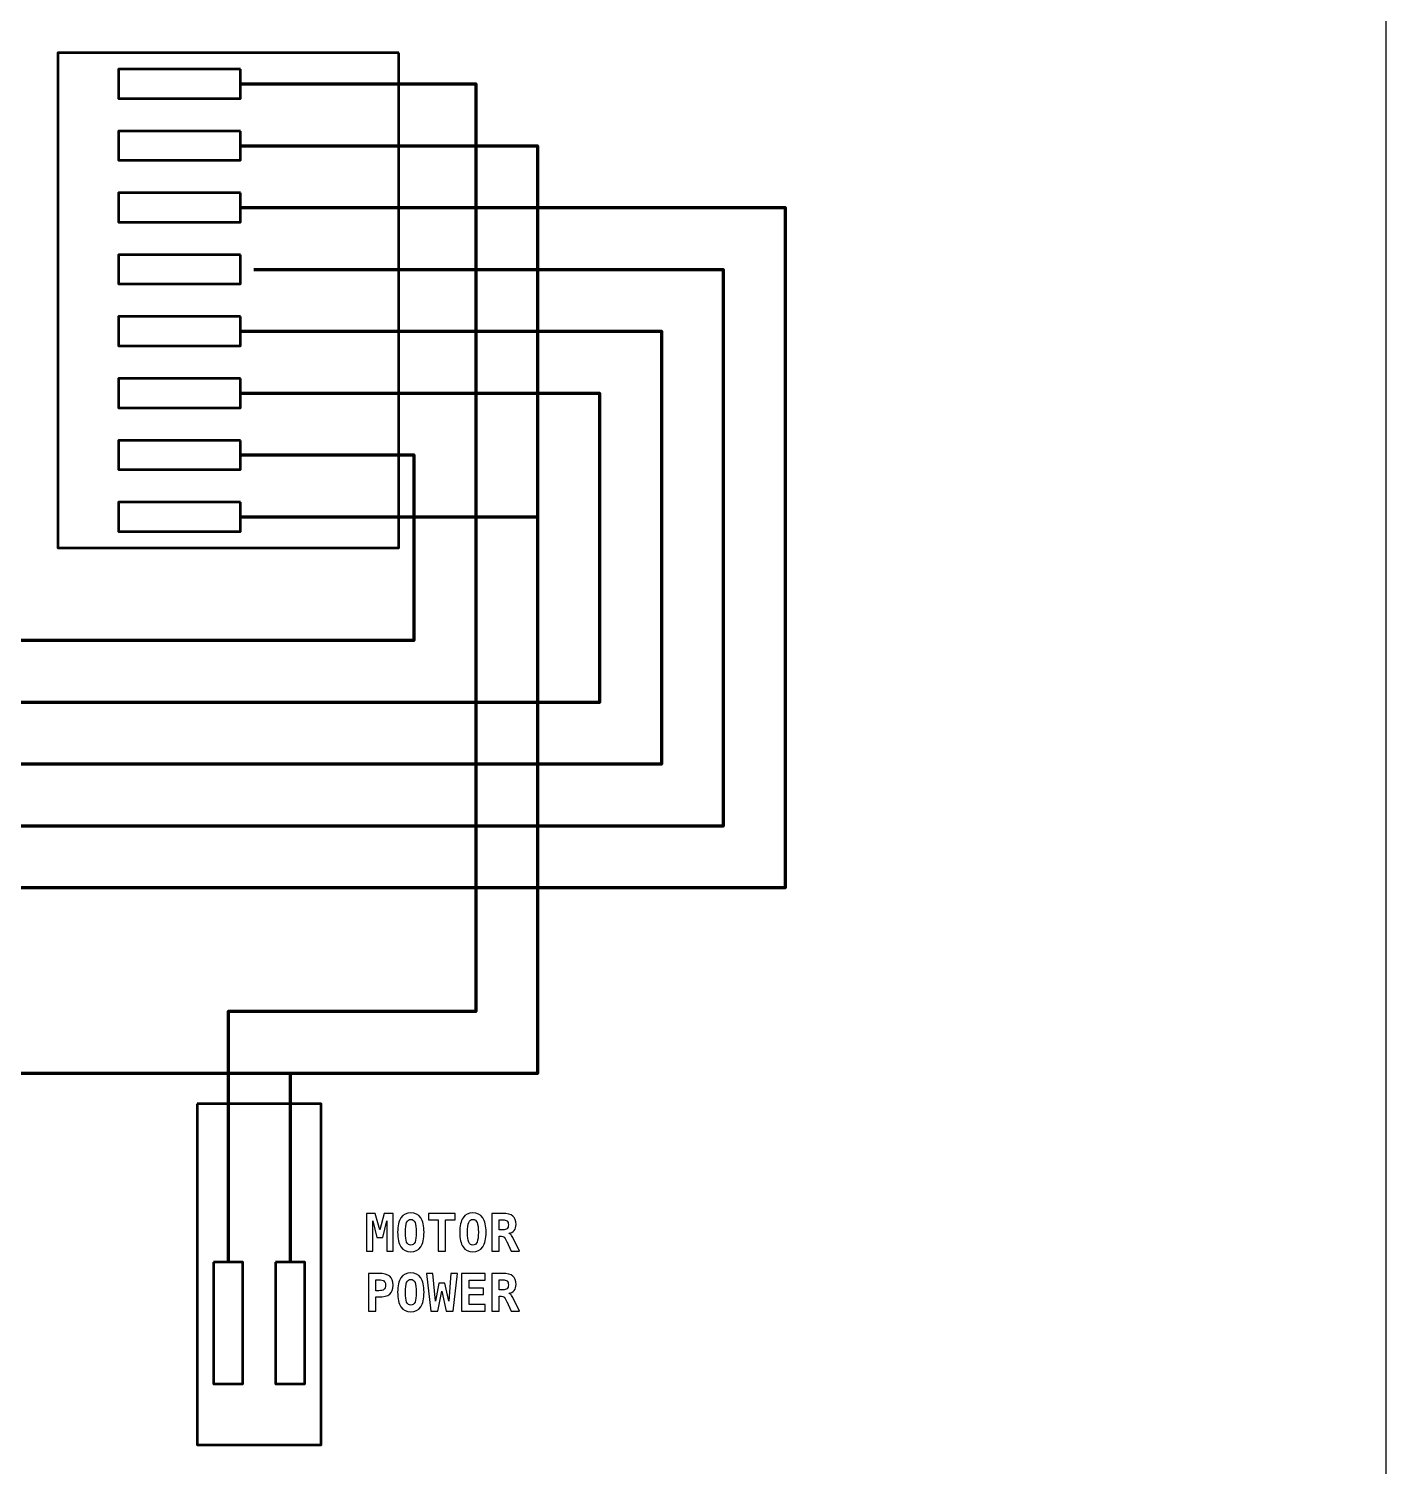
# Model space of a CAD drawing. Header units: centimetres. Extents: x -7.5 to 7.5, y -7.5 to 7.5.
# Drawn here: x 1.93 to 7.5, y -2.41 to 3.49 of the extents above; entities that cross this region are included whole.
import ezdxf

# ---------------------------------------------------------------- set-up
doc = ezdxf.new("R2010")
doc.units = ezdxf.units.CM
doc.header["$MEASUREMENT"] = 0
doc.layers.add('Layer 1', color=7, linetype='Continuous')

msp = doc.modelspace()

# ---------------------------------------------------------------- linework, layer by layer
at = {"layer": 'Layer 1', "color": 7}
msp.add_lwpolyline([(-7.5, -7.5), (7.5, -7.5), (7.5, 7.5), (-7.5, 7.5), (-7.5, -7.5)], close=True, dxfattribs=at)
at = {"layer": 'Layer 1', "lineweight": 53}
for points in [[(3.446, 3.39159), (3.446, 3.39159), (3.446, 1.35959), (3.446, 1.35959), (3.446, 1.35959), (3.446, 1.35959), (2.046, 1.35959), (2.046, 1.35959), (2.046, 1.35959), (2.046, 1.35959), (2.046, 3.39159), (2.046, 3.39159), (2.046, 3.39159), (2.046, 3.39159), (3.446, 3.39159), (3.446, 3.39159)], [(2.796, 3.32459), (2.796, 3.32459), (2.796, 3.20459), (2.796, 3.20459), (2.796, 3.20459), (2.796, 3.20459), (2.296, 3.20459), (2.296, 3.20459), (2.296, 3.20459), (2.296, 3.20459), (2.296, 3.32459), (2.296, 3.32459), (2.296, 3.32459), (2.296, 3.32459), (2.796, 3.32459), (2.796, 3.32459)], [(2.796, 3.07059), (2.796, 3.07059), (2.796, 2.95059), (2.796, 2.95059), (2.796, 2.95059), (2.796, 2.95059), (2.296, 2.95059), (2.296, 2.95059), (2.296, 2.95059), (2.296, 2.95059), (2.296, 3.07059), (2.296, 3.07059), (2.296, 3.07059), (2.296, 3.07059), (2.796, 3.07059), (2.796, 3.07059)], [(2.796, 2.81659), (2.796, 2.81659), (2.796, 2.69659), (2.796, 2.69659), (2.796, 2.69659), (2.796, 2.69659), (2.296, 2.69659), (2.296, 2.69659), (2.296, 2.69659), (2.296, 2.69659), (2.296, 2.81659), (2.296, 2.81659), (2.296, 2.81659), (2.296, 2.81659), (2.796, 2.81659), (2.796, 2.81659)], [(2.796, 2.56259), (2.796, 2.56259), (2.796, 2.44259), (2.796, 2.44259), (2.796, 2.44259), (2.796, 2.44259), (2.296, 2.44259), (2.296, 2.44259), (2.296, 2.44259), (2.296, 2.44259), (2.296, 2.56259), (2.296, 2.56259), (2.296, 2.56259), (2.296, 2.56259), (2.796, 2.56259), (2.796, 2.56259)], [(2.796, 2.30859), (2.796, 2.30859), (2.796, 2.18859), (2.796, 2.18859), (2.796, 2.18859), (2.796, 2.18859), (2.296, 2.18859), (2.296, 2.18859), (2.296, 2.18859), (2.296, 2.18859), (2.296, 2.30859), (2.296, 2.30859), (2.296, 2.30859), (2.296, 2.30859), (2.796, 2.30859), (2.796, 2.30859)], [(2.796, 2.05459), (2.796, 2.05459), (2.796, 1.93459), (2.796, 1.93459), (2.796, 1.93459), (2.796, 1.93459), (2.296, 1.93459), (2.296, 1.93459), (2.296, 1.93459), (2.296, 1.93459), (2.296, 2.05459), (2.296, 2.05459), (2.296, 2.05459), (2.296, 2.05459), (2.796, 2.05459), (2.796, 2.05459)], [(2.796, 1.80059), (2.796, 1.80059), (2.796, 1.68059), (2.796, 1.68059), (2.796, 1.68059), (2.796, 1.68059), (2.296, 1.68059), (2.296, 1.68059), (2.296, 1.68059), (2.296, 1.68059), (2.296, 1.80059), (2.296, 1.80059), (2.296, 1.80059), (2.296, 1.80059), (2.796, 1.80059), (2.796, 1.80059)], [(2.796, 1.54659), (2.796, 1.54659), (2.796, 1.42659), (2.796, 1.42659), (2.796, 1.42659), (2.796, 1.42659), (2.296, 1.42659), (2.296, 1.42659), (2.296, 1.42659), (2.296, 1.42659), (2.296, 1.54659), (2.296, 1.54659), (2.296, 1.54659), (2.296, 1.54659), (2.796, 1.54659), (2.796, 1.54659)], [(2.619, -0.92441), (2.619, -0.92441), (3.127, -0.92441), (3.127, -0.92441), (3.127, -0.92441), (3.127, -0.92441), (3.127, -2.32441), (3.127, -2.32441), (3.127, -2.32441), (3.127, -2.32441), (2.619, -2.32441), (2.619, -2.32441), (2.619, -2.32441), (2.619, -2.32441), (2.619, -0.92441), (2.619, -0.92441)], [(2.686, -1.57441), (2.686, -1.57441), (2.806, -1.57441), (2.806, -1.57441), (2.806, -1.57441), (2.806, -1.57441), (2.806, -2.07441), (2.806, -2.07441), (2.806, -2.07441), (2.806, -2.07441), (2.686, -2.07441), (2.686, -2.07441), (2.686, -2.07441), (2.686, -2.07441), (2.686, -1.57441), (2.686, -1.57441)], [(2.94, -1.57441), (2.94, -1.57441), (3.06, -1.57441), (3.06, -1.57441), (3.06, -1.57441), (3.06, -1.57441), (3.06, -2.07441), (3.06, -2.07441), (3.06, -2.07441), (3.06, -2.07441), (2.94, -2.07441), (2.94, -2.07441), (2.94, -2.07441), (2.94, -2.07441), (2.94, -1.57441), (2.94, -1.57441)]]:
    msp.add_open_spline(points, degree=3, knots=[0, 0, 0, 0, 0.25, 0.25, 0.25, 0.25, 0.5, 0.5, 0.5, 0.5, 0.75, 0.75, 0.75, 0.75, 1, 1, 1, 1], dxfattribs=at)
at = {"layer": 'Layer 1', "color": 1, "lineweight": 70}
for points in [[(2.796, 3.26459), (2.796, 3.26459), (3.762, 3.2646), (3.762, 3.2646), (3.762, 3.2646), (3.762, 3.2646), (3.762, -0.54541), (3.762, -0.54541), (3.762, -0.54541), (3.762, -0.54541), (2.746, -0.54541), (2.746, -0.54541), (2.746, -0.54541), (2.746, -0.54541), (2.746, -1.57441), (2.746, -1.57441)], [(2.796, 1.74059), (2.796, 1.74059), (3.508, 1.74059), (3.508, 1.74059), (3.508, 1.74059), (3.508, 1.74059), (3.508, 0.97859), (3.508, 0.97859), (3.508, 0.97859), (3.508, 0.97859), (0.873, 0.97859), (0.873, 0.97859), (0.873, 0.97859), (0.873, 0.97859), (0.873, -1.57441), (0.873, -1.57441)]]:
    msp.add_open_spline(points, degree=3, knots=[0, 0, 0, 0, 0.25, 0.25, 0.25, 0.25, 0.5, 0.5, 0.5, 0.5, 0.75, 0.75, 0.75, 0.75, 1, 1, 1, 1], dxfattribs=at)
at = {"layer": 'Layer 1', "lineweight": 70}
for points, knots in [([(2.796, 3.01059), (2.796, 3.01059), (4.016, 3.01059), (4.016, 3.01059), (4.016, 3.01059), (4.016, 3.01059), (4.016, -0.79941), (4.016, -0.79941), (4.016, -0.79941), (4.016, -0.79941), (3, -0.79941), (3, -0.79941), (3, -0.79941), (3, -0.79941), (3, -1.57441), (3, -1.57441)], [0, 0, 0, 0, 0.25, 0.25, 0.25, 0.25, 0.5, 0.5, 0.5, 0.5, 0.75, 0.75, 0.75, 0.75, 1, 1, 1, 1]), ([(3, -0.79941), (3, -0.79941), (1.127, -0.79941), (1.127, -0.79941), (1.127, -0.79941), (1.127, -0.79941), (1.127, -1.57441), (1.127, -1.57441)], [0, 0, 0, 0, 0.5, 0.5, 0.5, 0.5, 1, 1, 1, 1])]:
    msp.add_open_spline(points, degree=3, knots=knots, dxfattribs=at)
at = {"layer": 'Layer 1', "color": 5, "lineweight": 70}
msp.add_open_spline([(2.796, 2.75659), (2.796, 2.75659), (5.032, 2.75659), (5.032, 2.75659), (5.032, 2.75659), (5.032, 2.75659), (5.032, -0.03741), (5.032, -0.03741), (5.032, -0.03741), (5.032, -0.03741), (-2.746, -0.03741), (-2.746, -0.03741), (-2.746, -0.03741), (-2.746, -0.03741), (-2.746, -1.57441), (-2.746, -1.57441)], degree=3, knots=[0, 0, 0, 0, 0.25, 0.25, 0.25, 0.25, 0.5, 0.5, 0.5, 0.5, 0.75, 0.75, 0.75, 0.75, 1, 1, 1, 1], dxfattribs=at)
at = {"layer": 'Layer 1', "color": 3, "lineweight": 70}
msp.add_open_spline([(2.85081, 2.50259), (2.85081, 2.50259), (4.778, 2.5026), (4.778, 2.5026), (4.778, 2.5026), (4.778, 2.5026), (4.778, 0.21659), (4.778, 0.21659), (4.778, 0.21659), (4.778, 0.21659), (-3, 0.21659), (-3, 0.21659), (-3, 0.21659), (-3, 0.21659), (-3, -1.57441), (-3, -1.57441)], degree=3, knots=[0, 0, 0, 0, 0.25, 0.25, 0.25, 0.25, 0.5, 0.5, 0.5, 0.5, 0.75, 0.75, 0.75, 0.75, 1, 1, 1, 1], dxfattribs=at)
at = {"layer": 'Layer 1', "color": 2, "lineweight": 70}
msp.add_open_spline([(2.796, 2.24859), (2.796, 2.24859), (4.524, 2.24859), (4.524, 2.24859), (4.524, 2.24859), (4.524, 2.24859), (4.524, 0.47059), (4.524, 0.47059), (4.524, 0.47059), (4.524, 0.47059), (-3.254, 0.47059), (-3.254, 0.47059), (-3.254, 0.47059), (-3.254, 0.47059), (-3.254, -1.57441), (-3.254, -1.57441)], degree=3, knots=[0, 0, 0, 0, 0.25, 0.25, 0.25, 0.25, 0.5, 0.5, 0.5, 0.5, 0.75, 0.75, 0.75, 0.75, 1, 1, 1, 1], dxfattribs=at)
at = {"layer": 'Layer 1', "color": 30, "lineweight": 70}
msp.add_open_spline([(2.796, 1.99459), (2.796, 1.99459), (4.27, 1.99459), (4.27, 1.99459), (4.27, 1.99459), (4.27, 1.99459), (4.27, 0.72459), (4.27, 0.72459), (4.27, 0.72459), (4.27, 0.72459), (-3.508, 0.72459), (-3.508, 0.72459), (-3.508, 0.72459), (-3.508, 0.72459), (-3.508, -1.57441), (-3.508, -1.57441)], degree=3, knots=[0, 0, 0, 0, 0.25, 0.25, 0.25, 0.25, 0.5, 0.5, 0.5, 0.5, 0.75, 0.75, 0.75, 0.75, 1, 1, 1, 1], dxfattribs=at)
at = {"layer": 'Layer 1', "lineweight": 70}
msp.add_open_spline([(2.796, 1.48659), (2.796, 1.48659), (4.016, 1.4866), (4.016, 1.4866)], degree=3, dxfattribs=at)
at = {"layer": 'Layer 1'}
for points, knots in [([(3.31327, -1.37419), (3.31327, -1.37419), (3.34964, -1.37419), (3.34964, -1.37419), (3.34964, -1.37419), (3.34964, -1.37419), (3.36806, -1.44189), (3.36806, -1.44189), (3.36806, -1.44189), (3.36806, -1.44189), (3.38633, -1.37419), (3.38633, -1.37419), (3.38633, -1.37419), (3.38633, -1.37419), (3.42292, -1.37419), (3.42292, -1.37419), (3.42292, -1.37419), (3.42292, -1.37419), (3.42292, -1.5285), (3.42292, -1.5285), (3.42292, -1.5285), (3.42292, -1.5285), (3.39667, -1.5285), (3.39667, -1.5285), (3.39667, -1.5285), (3.39667, -1.5285), (3.39667, -1.40488), (3.39667, -1.40488), (3.39667, -1.40488), (3.39667, -1.40488), (3.38033, -1.47237), (3.38033, -1.47237), (3.38033, -1.47237), (3.38033, -1.47237), (3.35606, -1.47237), (3.35606, -1.47237), (3.35606, -1.47237), (3.35606, -1.47237), (3.33952, -1.40488), (3.33952, -1.40488), (3.33952, -1.40488), (3.33952, -1.40488), (3.33952, -1.5285), (3.33952, -1.5285), (3.33952, -1.5285), (3.33952, -1.5285), (3.31327, -1.5285), (3.31327, -1.5285), (3.31327, -1.5285), (3.31327, -1.5285), (3.31327, -1.37419), (3.31327, -1.37419)], [0, 0, 0, 0, 0.0769231, 0.0769231, 0.0769231, 0.0769231, 0.1538462, 0.1538462, 0.1538462, 0.1538462, 0.2307692, 0.2307692, 0.2307692, 0.2307692, 0.3076923, 0.3076923, 0.3076923, 0.3076923, 0.3846154, 0.3846154, 0.3846154, 0.3846154, 0.4615385, 0.4615385, 0.4615385, 0.4615385, 0.5384615, 0.5384615, 0.5384615, 0.5384615, 0.6153846, 0.6153846, 0.6153846, 0.6153846, 0.6923077, 0.6923077, 0.6923077, 0.6923077, 0.7692308, 0.7692308, 0.7692308, 0.7692308, 0.8461538, 0.8461538, 0.8461538, 0.8461538, 0.9230769, 0.9230769, 0.9230769, 0.9230769, 1, 1, 1, 1]), ([(3.44134, -1.45149), (3.44134, -1.4251), (3.44589, -1.40517), (3.45502, -1.39166), (3.45502, -1.39166), (3.46416, -1.37814), (3.47764, -1.37141), (3.49549, -1.37141), (3.49549, -1.37141), (3.51341, -1.37141), (3.52692, -1.37814), (3.53606, -1.39166), (3.53606, -1.39166), (3.54519, -1.40517), (3.54975, -1.4251), (3.54975, -1.45149), (3.54975, -1.45149), (3.54975, -1.47784), (3.54519, -1.49774), (3.53606, -1.51125), (3.53606, -1.51125), (3.52692, -1.52476), (3.51341, -1.5315), (3.49549, -1.5315), (3.49549, -1.5315), (3.47764, -1.5315), (3.46416, -1.52476), (3.45502, -1.51125), (3.45502, -1.51125), (3.44589, -1.49774), (3.44134, -1.47784), (3.44134, -1.45149)], [0, 0, 0, 0, 0.125, 0.125, 0.125, 0.125, 0.25, 0.25, 0.25, 0.25, 0.375, 0.375, 0.375, 0.375, 0.5, 0.5, 0.5, 0.5, 0.625, 0.625, 0.625, 0.625, 0.75, 0.75, 0.75, 0.75, 0.875, 0.875, 0.875, 0.875, 1, 1, 1, 1]), ([(3.49549, -1.39878), (3.48769, -1.39878), (3.48201, -1.40294), (3.47841, -1.41123), (3.47841, -1.41123), (3.47485, -1.41956), (3.47305, -1.43297), (3.47305, -1.45149), (3.47305, -1.45149), (3.47305, -1.46997), (3.47485, -1.48334), (3.47841, -1.49167), (3.47841, -1.49167), (3.48201, -1.49996), (3.48769, -1.50412), (3.49549, -1.50412), (3.49549, -1.50412), (3.50335, -1.50412), (3.50907, -1.49996), (3.51267, -1.49167), (3.51267, -1.49167), (3.51623, -1.48334), (3.51803, -1.46997), (3.51803, -1.45149), (3.51803, -1.45149), (3.51803, -1.43297), (3.51623, -1.41956), (3.51267, -1.41123), (3.51267, -1.41123), (3.50907, -1.40294), (3.50335, -1.39878), (3.49549, -1.39878)], [0, 0, 0, 0, 0.125, 0.125, 0.125, 0.125, 0.25, 0.25, 0.25, 0.25, 0.375, 0.375, 0.375, 0.375, 0.5, 0.5, 0.5, 0.5, 0.625, 0.625, 0.625, 0.625, 0.75, 0.75, 0.75, 0.75, 0.875, 0.875, 0.875, 0.875, 1, 1, 1, 1]), ([(3.63819, -1.5285), (3.63819, -1.5285), (3.60771, -1.5285), (3.60771, -1.5285), (3.60771, -1.5285), (3.60771, -1.5285), (3.60771, -1.40086), (3.60771, -1.40086), (3.60771, -1.40086), (3.60771, -1.40086), (3.56855, -1.40086), (3.56855, -1.40086), (3.56855, -1.40086), (3.56855, -1.40086), (3.56855, -1.37419), (3.56855, -1.37419), (3.56855, -1.37419), (3.56855, -1.37419), (3.67735, -1.37419), (3.67735, -1.37419), (3.67735, -1.37419), (3.67735, -1.37419), (3.67735, -1.40086), (3.67735, -1.40086), (3.67735, -1.40086), (3.67735, -1.40086), (3.63819, -1.40086), (3.63819, -1.40086), (3.63819, -1.40086), (3.63819, -1.40086), (3.63819, -1.5285), (3.63819, -1.5285)], [0, 0, 0, 0, 0.125, 0.125, 0.125, 0.125, 0.25, 0.25, 0.25, 0.25, 0.375, 0.375, 0.375, 0.375, 0.5, 0.5, 0.5, 0.5, 0.625, 0.625, 0.625, 0.625, 0.75, 0.75, 0.75, 0.75, 0.875, 0.875, 0.875, 0.875, 1, 1, 1, 1]), ([(3.6962, -1.45149), (3.6962, -1.4251), (3.70075, -1.40517), (3.70988, -1.39166), (3.70988, -1.39166), (3.71902, -1.37814), (3.7325, -1.37141), (3.75035, -1.37141), (3.75035, -1.37141), (3.76827, -1.37141), (3.78178, -1.37814), (3.79092, -1.39166), (3.79092, -1.39166), (3.80005, -1.40517), (3.80461, -1.4251), (3.80461, -1.45149), (3.80461, -1.45149), (3.80461, -1.47784), (3.80005, -1.49774), (3.79092, -1.51125), (3.79092, -1.51125), (3.78178, -1.52476), (3.76827, -1.5315), (3.75035, -1.5315), (3.75035, -1.5315), (3.7325, -1.5315), (3.71902, -1.52476), (3.70988, -1.51125), (3.70988, -1.51125), (3.70075, -1.49774), (3.6962, -1.47784), (3.6962, -1.45149)], [0, 0, 0, 0, 0.125, 0.125, 0.125, 0.125, 0.25, 0.25, 0.25, 0.25, 0.375, 0.375, 0.375, 0.375, 0.5, 0.5, 0.5, 0.5, 0.625, 0.625, 0.625, 0.625, 0.75, 0.75, 0.75, 0.75, 0.875, 0.875, 0.875, 0.875, 1, 1, 1, 1]), ([(3.75035, -1.39878), (3.74255, -1.39878), (3.73687, -1.40294), (3.73327, -1.41123), (3.73327, -1.41123), (3.72971, -1.41956), (3.72791, -1.43297), (3.72791, -1.45149), (3.72791, -1.45149), (3.72791, -1.46997), (3.72971, -1.48334), (3.73327, -1.49167), (3.73327, -1.49167), (3.73687, -1.49996), (3.74255, -1.50412), (3.75035, -1.50412), (3.75035, -1.50412), (3.75821, -1.50412), (3.76393, -1.49996), (3.76753, -1.49167), (3.76753, -1.49167), (3.77109, -1.48334), (3.77289, -1.46997), (3.77289, -1.45149), (3.77289, -1.45149), (3.77289, -1.43297), (3.77109, -1.41956), (3.76753, -1.41123), (3.76753, -1.41123), (3.76393, -1.40294), (3.75821, -1.39878), (3.75035, -1.39878)], [0, 0, 0, 0, 0.125, 0.125, 0.125, 0.125, 0.25, 0.25, 0.25, 0.25, 0.375, 0.375, 0.375, 0.375, 0.5, 0.5, 0.5, 0.5, 0.625, 0.625, 0.625, 0.625, 0.75, 0.75, 0.75, 0.75, 0.875, 0.875, 0.875, 0.875, 1, 1, 1, 1]), ([(3.8975, -1.45565), (3.90053, -1.45625), (3.90318, -1.4577), (3.9054, -1.45995), (3.9054, -1.45995), (3.90766, -1.46218), (3.91037, -1.46655), (3.91362, -1.47301), (3.91362, -1.47301), (3.91362, -1.47301), (3.94156, -1.5285), (3.94156, -1.5285), (3.94156, -1.5285), (3.94156, -1.5285), (3.90805, -1.5285), (3.90805, -1.5285), (3.90805, -1.5285), (3.90805, -1.5285), (3.88945, -1.48955), (3.88945, -1.48955), (3.88945, -1.48955), (3.88889, -1.48846), (3.88815, -1.48694), (3.88727, -1.485), (3.88727, -1.485), (3.88183, -1.47336), (3.87541, -1.46754), (3.86804, -1.46754), (3.86804, -1.46754), (3.86804, -1.46754), (3.85834, -1.46754), (3.85834, -1.46754), (3.85834, -1.46754), (3.85834, -1.46754), (3.85834, -1.5285), (3.85834, -1.5285), (3.85834, -1.5285), (3.85834, -1.5285), (3.82786, -1.5285), (3.82786, -1.5285), (3.82786, -1.5285), (3.82786, -1.5285), (3.82786, -1.37419), (3.82786, -1.37419), (3.82786, -1.37419), (3.82786, -1.37419), (3.87189, -1.37419), (3.87189, -1.37419), (3.87189, -1.37419), (3.89171, -1.37419), (3.90596, -1.37772), (3.91461, -1.38474), (3.91461, -1.38474), (3.92325, -1.39176), (3.92759, -1.40319), (3.92759, -1.41907), (3.92759, -1.41907), (3.92759, -1.42965), (3.92502, -1.43812), (3.91983, -1.4444), (3.91983, -1.4444), (3.91468, -1.45064), (3.90723, -1.45442), (3.8975, -1.45565)], [0, 0, 0, 0, 0.0625, 0.0625, 0.0625, 0.0625, 0.125, 0.125, 0.125, 0.125, 0.1875, 0.1875, 0.1875, 0.1875, 0.25, 0.25, 0.25, 0.25, 0.3125, 0.3125, 0.3125, 0.3125, 0.375, 0.375, 0.375, 0.375, 0.4375, 0.4375, 0.4375, 0.4375, 0.5, 0.5, 0.5, 0.5, 0.5625, 0.5625, 0.5625, 0.5625, 0.625, 0.625, 0.625, 0.625, 0.6875, 0.6875, 0.6875, 0.6875, 0.75, 0.75, 0.75, 0.75, 0.8125, 0.8125, 0.8125, 0.8125, 0.875, 0.875, 0.875, 0.875, 0.9375, 0.9375, 0.9375, 0.9375, 1, 1, 1, 1]), ([(3.85834, -1.39984), (3.85834, -1.39984), (3.85834, -1.44189), (3.85834, -1.44189), (3.85834, -1.44189), (3.85834, -1.44189), (3.8727, -1.44189), (3.8727, -1.44189), (3.8727, -1.44189), (3.88102, -1.44189), (3.88702, -1.44027), (3.89062, -1.43699), (3.89062, -1.43699), (3.89425, -1.43371), (3.89605, -1.42831), (3.89605, -1.42083), (3.89605, -1.42083), (3.89605, -1.41332), (3.89425, -1.40792), (3.89069, -1.40471), (3.89069, -1.40471), (3.88709, -1.40146), (3.88109, -1.39984), (3.8727, -1.39984), (3.8727, -1.39984), (3.8727, -1.39984), (3.85834, -1.39984), (3.85834, -1.39984)], [0, 0, 0, 0, 0.1428571, 0.1428571, 0.1428571, 0.1428571, 0.2857143, 0.2857143, 0.2857143, 0.2857143, 0.4285714, 0.4285714, 0.4285714, 0.4285714, 0.5714286, 0.5714286, 0.5714286, 0.5714286, 0.7142857, 0.7142857, 0.7142857, 0.7142857, 0.8571429, 0.8571429, 0.8571429, 0.8571429, 1, 1, 1, 1]), ([(3.32114, -1.62058), (3.32114, -1.62058), (3.36301, -1.62058), (3.36301, -1.62058), (3.36301, -1.62058), (3.38429, -1.62058), (3.3996, -1.62436), (3.40894, -1.63194), (3.40894, -1.63194), (3.41829, -1.63953), (3.42295, -1.65184), (3.42295, -1.66884), (3.42295, -1.66884), (3.42295, -1.68585), (3.41829, -1.69816), (3.40894, -1.70574), (3.40894, -1.70574), (3.3996, -1.71333), (3.38429, -1.7171), (3.36301, -1.7171), (3.36301, -1.7171), (3.36301, -1.7171), (3.35162, -1.7171), (3.35162, -1.7171), (3.35162, -1.7171), (3.35162, -1.7171), (3.35162, -1.77489), (3.35162, -1.77489), (3.35162, -1.77489), (3.35162, -1.77489), (3.32114, -1.77489), (3.32114, -1.77489), (3.32114, -1.77489), (3.32114, -1.77489), (3.32114, -1.62058), (3.32114, -1.62058)], [0, 0, 0, 0, 0.1111111, 0.1111111, 0.1111111, 0.1111111, 0.2222222, 0.2222222, 0.2222222, 0.2222222, 0.3333333, 0.3333333, 0.3333333, 0.3333333, 0.4444444, 0.4444444, 0.4444444, 0.4444444, 0.5555556, 0.5555556, 0.5555556, 0.5555556, 0.6666667, 0.6666667, 0.6666667, 0.6666667, 0.7777778, 0.7777778, 0.7777778, 0.7777778, 0.8888889, 0.8888889, 0.8888889, 0.8888889, 1, 1, 1, 1]), ([(3.35162, -1.64623), (3.35162, -1.64623), (3.35162, -1.69146), (3.35162, -1.69146), (3.35162, -1.69146), (3.35162, -1.69146), (3.36414, -1.69146), (3.36414, -1.69146), (3.36414, -1.69146), (3.37413, -1.69146), (3.38115, -1.68976), (3.38517, -1.68641), (3.38517, -1.68641), (3.38922, -1.68303), (3.39124, -1.67717), (3.39124, -1.66884), (3.39124, -1.66884), (3.39124, -1.66052), (3.38922, -1.65466), (3.38517, -1.65127), (3.38517, -1.65127), (3.38115, -1.64792), (3.37413, -1.64623), (3.36414, -1.64623), (3.36414, -1.64623), (3.36414, -1.64623), (3.35162, -1.64623), (3.35162, -1.64623)], [0, 0, 0, 0, 0.1428571, 0.1428571, 0.1428571, 0.1428571, 0.2857143, 0.2857143, 0.2857143, 0.2857143, 0.4285714, 0.4285714, 0.4285714, 0.4285714, 0.5714286, 0.5714286, 0.5714286, 0.5714286, 0.7142857, 0.7142857, 0.7142857, 0.7142857, 0.8571429, 0.8571429, 0.8571429, 0.8571429, 1, 1, 1, 1]), ([(3.44134, -1.69788), (3.44134, -1.67149), (3.44589, -1.65156), (3.45502, -1.63805), (3.45502, -1.63805), (3.46416, -1.62453), (3.47764, -1.6178), (3.49549, -1.6178), (3.49549, -1.6178), (3.51341, -1.6178), (3.52692, -1.62453), (3.53606, -1.63805), (3.53606, -1.63805), (3.54519, -1.65156), (3.54975, -1.67149), (3.54975, -1.69788), (3.54975, -1.69788), (3.54975, -1.72423), (3.54519, -1.74413), (3.53606, -1.75764), (3.53606, -1.75764), (3.52692, -1.77115), (3.51341, -1.77789), (3.49549, -1.77789), (3.49549, -1.77789), (3.47764, -1.77789), (3.46416, -1.77115), (3.45502, -1.75764), (3.45502, -1.75764), (3.44589, -1.74413), (3.44134, -1.72423), (3.44134, -1.69788)], [0, 0, 0, 0, 0.125, 0.125, 0.125, 0.125, 0.25, 0.25, 0.25, 0.25, 0.375, 0.375, 0.375, 0.375, 0.5, 0.5, 0.5, 0.5, 0.625, 0.625, 0.625, 0.625, 0.75, 0.75, 0.75, 0.75, 0.875, 0.875, 0.875, 0.875, 1, 1, 1, 1]), ([(3.49549, -1.64517), (3.48769, -1.64517), (3.48201, -1.64933), (3.47841, -1.65762), (3.47841, -1.65762), (3.47485, -1.66595), (3.47305, -1.67936), (3.47305, -1.69788), (3.47305, -1.69788), (3.47305, -1.71636), (3.47485, -1.72973), (3.47841, -1.73806), (3.47841, -1.73806), (3.48201, -1.74635), (3.48769, -1.75051), (3.49549, -1.75051), (3.49549, -1.75051), (3.50335, -1.75051), (3.50907, -1.74635), (3.51267, -1.73806), (3.51267, -1.73806), (3.51623, -1.72973), (3.51803, -1.71636), (3.51803, -1.69788), (3.51803, -1.69788), (3.51803, -1.67936), (3.51623, -1.66595), (3.51267, -1.65762), (3.51267, -1.65762), (3.50907, -1.64933), (3.50335, -1.64517), (3.49549, -1.64517)], [0, 0, 0, 0, 0.125, 0.125, 0.125, 0.125, 0.25, 0.25, 0.25, 0.25, 0.375, 0.375, 0.375, 0.375, 0.5, 0.5, 0.5, 0.5, 0.625, 0.625, 0.625, 0.625, 0.75, 0.75, 0.75, 0.75, 0.875, 0.875, 0.875, 0.875, 1, 1, 1, 1]), ([(3.55924, -1.62058), (3.55924, -1.62058), (3.58591, -1.62058), (3.58591, -1.62058), (3.58591, -1.62058), (3.58591, -1.62058), (3.59695, -1.73386), (3.59695, -1.73386), (3.59695, -1.73386), (3.59695, -1.73386), (3.61029, -1.66059), (3.61029, -1.66059), (3.61029, -1.66059), (3.61029, -1.66059), (3.63562, -1.66059), (3.63562, -1.66059), (3.63562, -1.66059), (3.63562, -1.66059), (3.6511, -1.73386), (3.6511, -1.73386), (3.6511, -1.73386), (3.6511, -1.73386), (3.65978, -1.62058), (3.65978, -1.62058), (3.65978, -1.62058), (3.65978, -1.62058), (3.68667, -1.62058), (3.68667, -1.62058), (3.68667, -1.62058), (3.68667, -1.62058), (3.66889, -1.77489), (3.66889, -1.77489), (3.66889, -1.77489), (3.66889, -1.77489), (3.64049, -1.77489), (3.64049, -1.77489), (3.64049, -1.77489), (3.64049, -1.77489), (3.62292, -1.69386), (3.62292, -1.69386), (3.62292, -1.69386), (3.62292, -1.69386), (3.60648, -1.77489), (3.60648, -1.77489), (3.60648, -1.77489), (3.60648, -1.77489), (3.57826, -1.77489), (3.57826, -1.77489), (3.57826, -1.77489), (3.57826, -1.77489), (3.55924, -1.62058), (3.55924, -1.62058)], [0, 0, 0, 0, 0.0769231, 0.0769231, 0.0769231, 0.0769231, 0.1538462, 0.1538462, 0.1538462, 0.1538462, 0.2307692, 0.2307692, 0.2307692, 0.2307692, 0.3076923, 0.3076923, 0.3076923, 0.3076923, 0.3846154, 0.3846154, 0.3846154, 0.3846154, 0.4615385, 0.4615385, 0.4615385, 0.4615385, 0.5384615, 0.5384615, 0.5384615, 0.5384615, 0.6153846, 0.6153846, 0.6153846, 0.6153846, 0.6923077, 0.6923077, 0.6923077, 0.6923077, 0.7692308, 0.7692308, 0.7692308, 0.7692308, 0.8461538, 0.8461538, 0.8461538, 0.8461538, 0.9230769, 0.9230769, 0.9230769, 0.9230769, 1, 1, 1, 1]), ([(3.80016, -1.77489), (3.80016, -1.77489), (3.70403, -1.77489), (3.70403, -1.77489), (3.70403, -1.77489), (3.70403, -1.77489), (3.70403, -1.62058), (3.70403, -1.62058), (3.70403, -1.62058), (3.70403, -1.62058), (3.80016, -1.62058), (3.80016, -1.62058), (3.80016, -1.62058), (3.80016, -1.62058), (3.80016, -1.64746), (3.80016, -1.64746), (3.80016, -1.64746), (3.80016, -1.64746), (3.73451, -1.64746), (3.73451, -1.64746), (3.73451, -1.64746), (3.73451, -1.64746), (3.73451, -1.68073), (3.73451, -1.68073), (3.73451, -1.68073), (3.73451, -1.68073), (3.79395, -1.68073), (3.79395, -1.68073), (3.79395, -1.68073), (3.79395, -1.68073), (3.79395, -1.70761), (3.79395, -1.70761), (3.79395, -1.70761), (3.79395, -1.70761), (3.73451, -1.70761), (3.73451, -1.70761), (3.73451, -1.70761), (3.73451, -1.70761), (3.73451, -1.74801), (3.73451, -1.74801), (3.73451, -1.74801), (3.73451, -1.74801), (3.80016, -1.74801), (3.80016, -1.74801), (3.80016, -1.74801), (3.80016, -1.74801), (3.80016, -1.77489), (3.80016, -1.77489)], [0, 0, 0, 0, 0.0833333, 0.0833333, 0.0833333, 0.0833333, 0.1666667, 0.1666667, 0.1666667, 0.1666667, 0.25, 0.25, 0.25, 0.25, 0.3333333, 0.3333333, 0.3333333, 0.3333333, 0.4166667, 0.4166667, 0.4166667, 0.4166667, 0.5, 0.5, 0.5, 0.5, 0.5833333, 0.5833333, 0.5833333, 0.5833333, 0.6666667, 0.6666667, 0.6666667, 0.6666667, 0.75, 0.75, 0.75, 0.75, 0.8333333, 0.8333333, 0.8333333, 0.8333333, 0.9166667, 0.9166667, 0.9166667, 0.9166667, 1, 1, 1, 1]), ([(3.8975, -1.70204), (3.90053, -1.70264), (3.90318, -1.70409), (3.9054, -1.70634), (3.9054, -1.70634), (3.90766, -1.70857), (3.91037, -1.71294), (3.91362, -1.7194), (3.91362, -1.7194), (3.91362, -1.7194), (3.94156, -1.77489), (3.94156, -1.77489), (3.94156, -1.77489), (3.94156, -1.77489), (3.90805, -1.77489), (3.90805, -1.77489), (3.90805, -1.77489), (3.90805, -1.77489), (3.88945, -1.73594), (3.88945, -1.73594), (3.88945, -1.73594), (3.88889, -1.73485), (3.88815, -1.73333), (3.88727, -1.73139), (3.88727, -1.73139), (3.88183, -1.71975), (3.87541, -1.71393), (3.86804, -1.71393), (3.86804, -1.71393), (3.86804, -1.71393), (3.85834, -1.71393), (3.85834, -1.71393), (3.85834, -1.71393), (3.85834, -1.71393), (3.85834, -1.77489), (3.85834, -1.77489), (3.85834, -1.77489), (3.85834, -1.77489), (3.82786, -1.77489), (3.82786, -1.77489), (3.82786, -1.77489), (3.82786, -1.77489), (3.82786, -1.62058), (3.82786, -1.62058), (3.82786, -1.62058), (3.82786, -1.62058), (3.87189, -1.62058), (3.87189, -1.62058), (3.87189, -1.62058), (3.89171, -1.62058), (3.90596, -1.62411), (3.91461, -1.63113), (3.91461, -1.63113), (3.92325, -1.63815), (3.92759, -1.64958), (3.92759, -1.66546), (3.92759, -1.66546), (3.92759, -1.67604), (3.92502, -1.68451), (3.91983, -1.69079), (3.91983, -1.69079), (3.91468, -1.69703), (3.90723, -1.70081), (3.8975, -1.70204)], [0, 0, 0, 0, 0.0625, 0.0625, 0.0625, 0.0625, 0.125, 0.125, 0.125, 0.125, 0.1875, 0.1875, 0.1875, 0.1875, 0.25, 0.25, 0.25, 0.25, 0.3125, 0.3125, 0.3125, 0.3125, 0.375, 0.375, 0.375, 0.375, 0.4375, 0.4375, 0.4375, 0.4375, 0.5, 0.5, 0.5, 0.5, 0.5625, 0.5625, 0.5625, 0.5625, 0.625, 0.625, 0.625, 0.625, 0.6875, 0.6875, 0.6875, 0.6875, 0.75, 0.75, 0.75, 0.75, 0.8125, 0.8125, 0.8125, 0.8125, 0.875, 0.875, 0.875, 0.875, 0.9375, 0.9375, 0.9375, 0.9375, 1, 1, 1, 1]), ([(3.85834, -1.64623), (3.85834, -1.64623), (3.85834, -1.68828), (3.85834, -1.68828), (3.85834, -1.68828), (3.85834, -1.68828), (3.8727, -1.68828), (3.8727, -1.68828), (3.8727, -1.68828), (3.88102, -1.68828), (3.88702, -1.68666), (3.89062, -1.68338), (3.89062, -1.68338), (3.89425, -1.6801), (3.89605, -1.6747), (3.89605, -1.66722), (3.89605, -1.66722), (3.89605, -1.65971), (3.89425, -1.65431), (3.89069, -1.6511), (3.89069, -1.6511), (3.88709, -1.64785), (3.88109, -1.64623), (3.8727, -1.64623), (3.8727, -1.64623), (3.8727, -1.64623), (3.85834, -1.64623), (3.85834, -1.64623)], [0, 0, 0, 0, 0.1428571, 0.1428571, 0.1428571, 0.1428571, 0.2857143, 0.2857143, 0.2857143, 0.2857143, 0.4285714, 0.4285714, 0.4285714, 0.4285714, 0.5714286, 0.5714286, 0.5714286, 0.5714286, 0.7142857, 0.7142857, 0.7142857, 0.7142857, 0.8571429, 0.8571429, 0.8571429, 0.8571429, 1, 1, 1, 1])]:
    msp.add_open_spline(points, degree=3, knots=knots, dxfattribs=at)

doc.saveas('drawing.dxf')
